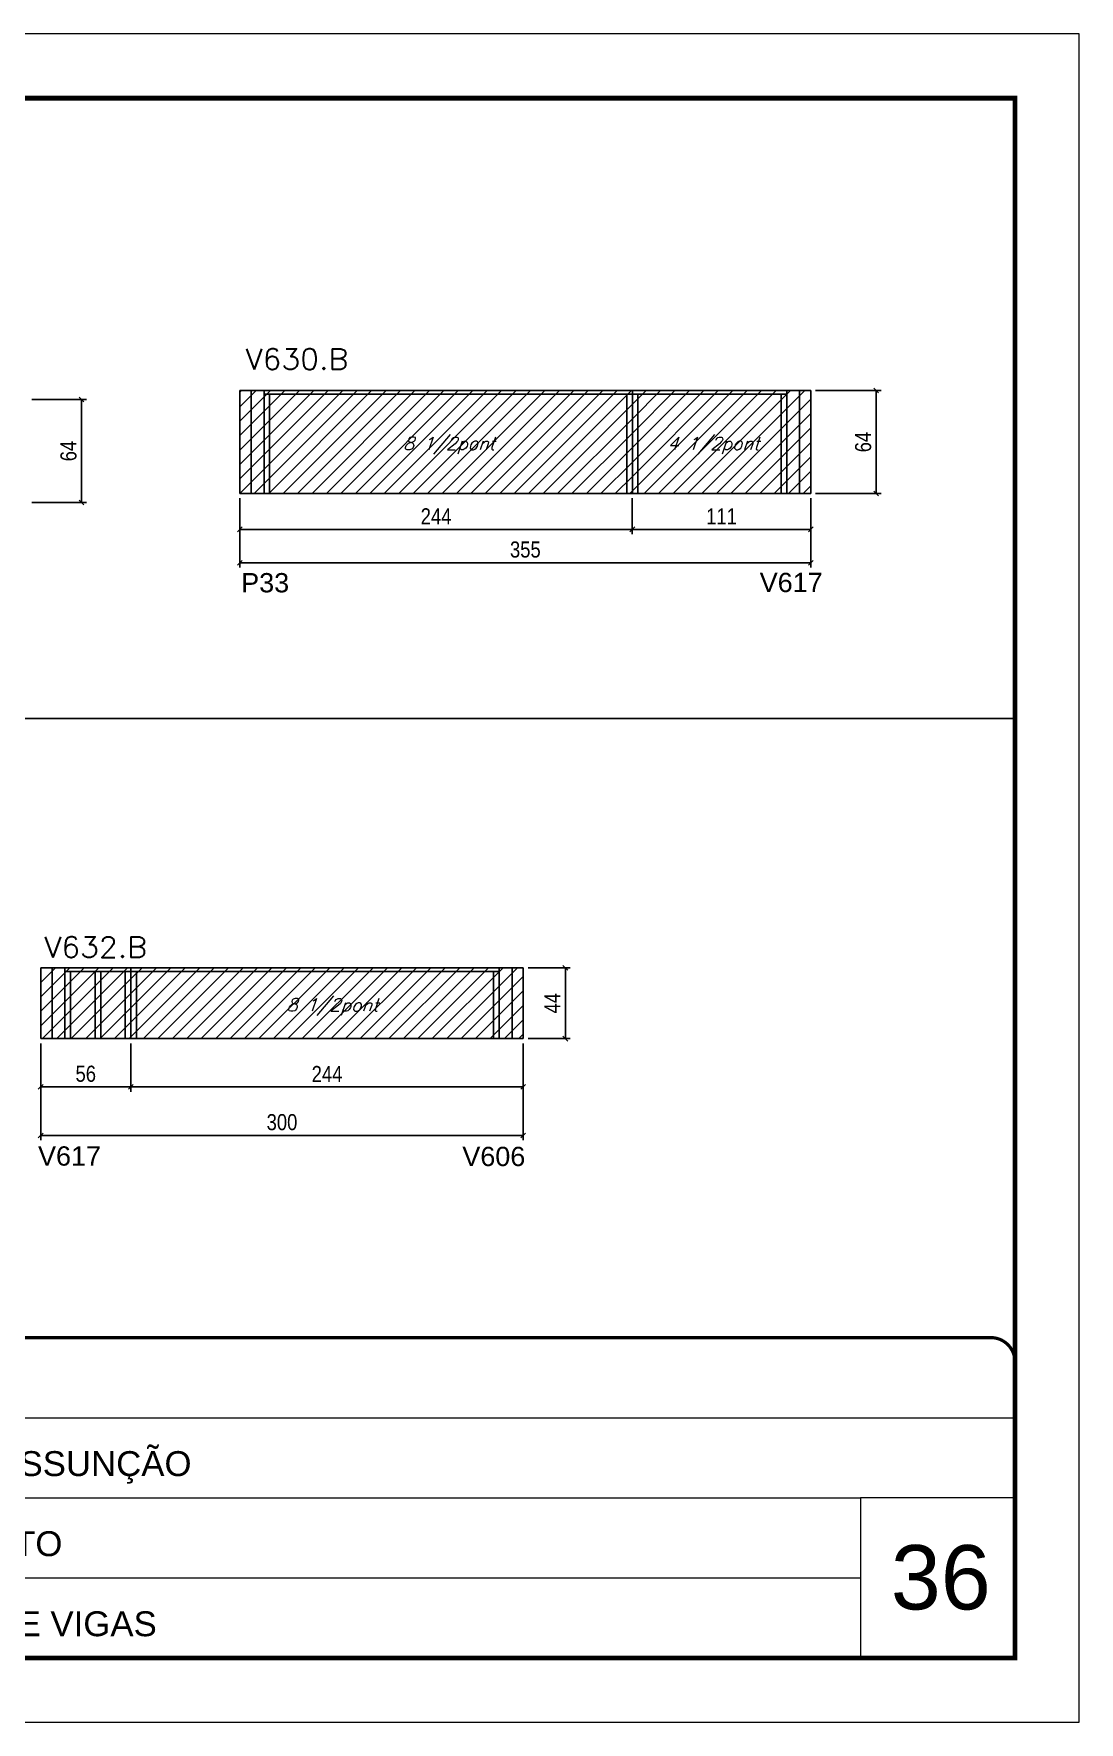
# Model space of a CAD drawing. Extents: x -20960 to -5926, y -2106 to 21915.
# Drawn here: x -6617 to -5967, y 11677 to 12727 of the extents above; entities that cross this region are included whole.
import ezdxf

# ---------------------------------------------------------------- set-up
doc = ezdxf.new("R2010")
doc.units = 0
doc.linetypes.add('CONTINUO', pattern=[0])
doc.linetypes.add('DASHED', pattern=[0.75, 0.5, -0.25])
for name, color, linetype in [('5', 5, 'Continuous'), ('COTA', 241, 'Continuous'), ('Painéis', 200, 'Continuous'), ('Reaproveitamento', 251, 'Continuous'), ('SARR_2.2x7', 40, 'Continuous'), ('SARR_3.5x7', 81, 'Continuous'), ('texto', 7, 'Continuous')]:
    doc.layers.add(name, color=color, linetype=linetype)
for name, color, linetype, lineweight in [('CARIMBO', 255, 'Continuous', 9), ('Folhas', 255, 'Continuous', 9), ('SARRAFO DE PRESSAO', 251, 'DASHED', 9), ('Texto Seção', 7, 'Continuous', 15)]:
    doc.layers.add(name, color=color, linetype=linetype, lineweight=lineweight)
doc.styles.add('ARIAL', font='arial.ttf')
doc.styles.add('COTA TECNICA', font='techl___.ttf', dxfattribs={"height": 10})
doc.styles.add('REGUA-120', font='ROMANS.shx', dxfattribs={"height": 15})
doc.styles.add('Romans', font='romans.shx')
doc.styles.get("Standard").update_dxf_attribs({"font": 'arial.ttf'})
doc.dimstyles.new('PAINEL', dxfattribs={"dimtxt": 10, "dimasz": 3, "dimexe": 3, "dimexo": 3, "dimgap": 3, "dimtad": 1, "dimdec": 1, "dimzin": 12, "dimdsep": 46, "dimtxsty": 'COTA TECNICA', "dimblk1": 'OBLIQUE', "dimblk2": 'OBLIQUE', "dimsah": 1, "dimcen": 0.9, "dimclrd": 4, "dimclre": 4, "dimclrt": 240, "dimadec": 1, "dimazin": 3, "dimtfac": 1, "dimtdec": 1, "dimtmove": 0, "dimatfit": 3, "dimfxl": 1, "dimtolj": 1, "dimtzin": 12, "dimarcsym": 0})
pattern_1 = [(45, (-149427.293, -18298.834), (-4.49012806, 4.49012806), [])]
pattern_2 = [(45, (-148596.6516, -17898.556), (-4.49012806, 4.49012806), [])]

# ---------------------------------------------------------------- blocks, each defined once
blk = doc.blocks.new('9999999999')
at = {"color": 30, "linetype": 'CONTINUO'}
for p, q in [((98564.6, 34379.6), (99584, 34379.6)), ((98564.6, 34329.8), (99488, 34329.8)), ((99584, 34329.8), (99488, 34329.8)), ((99488, 34329.8), (99488, 34230.2)), ((98564.6, 34280), (99488, 34280))]:
    blk.add_line(p, q, dxfattribs=at)
at = {"color": 30, "linetype": 'CONTINUO', "const_width": 2}
blk.add_lwpolyline([(99584, 34230.2), (99584, 34414.4, 0.414214), (99569, 34429.4), (98229, 34429.4, 0.414214), (98214, 34414.4), (98214, 34245.2, 0.414214), (98229, 34230.2), (99584, 34230.2)], format="xyb", dxfattribs=at)
at = {"layer": 'Folhas'}
blk.add_lwpolyline([(98139, 34190.2), (99624, 34190.2), (99624, 35240.2), (98139, 35240.2)], close=True, dxfattribs=at)
at = {"layer": 'Folhas', "color": 30, "const_width": 3}
blk.add_lwpolyline([(98214, 34230.2), (99584, 34230.2), (99584, 35200.2), (98214, 35200.2)], close=True, dxfattribs=at)
at = {"color": 7, "linetype": 'Continuous', "ltscale": 5, "style": 'ARIAL'}
for s, p in [('HOSPITAL ASSUNÇÃO', (98837.7, 34343.3)), ('4° PAVIMENTO', (98837.7, 34293.5)), ('LATERAIS DE VIGAS', (98837.7, 34243.7))]:
    blk.add_text(s, height=15.483, dxfattribs=at).set_placement(p)
blk = doc.blocks.new('_Oblique')
at = {"color": 0, "linetype": 'ByBlock', "lineweight": -2}
blk.add_line((-0.5, -0.5), (0.5, 0.5), dxfattribs=at)
blk = doc.blocks.new('*D1024')
at = {"layer": 'COTA', "color": 4, "linetype": 'ByBlock', "lineweight": -2, "transparency": 16777216}
for p, q in [((-6612.7, 12098.9), (-6612.7, 12038.7)), ((-6312.7, 12098.9), (-6312.7, 12038.7)), ((-6312.7, 12041.7), (-6612.7, 12041.7))]:
    blk.add_line(p, q, dxfattribs=at)
at = {"layer": 'Defpoints', "color": 0, "linetype": 'ByBlock', "transparency": 16777216}
for p in [(-6612.7, 12101.9), (-6312.7, 12101.9), (-6612.7, 12041.7)]:
    blk.add_point(p, dxfattribs=at)
at = {"layer": 'COTA', "color": 4, "linetype": 'ByBlock', "lineweight": -2, "transparency": 16777216, "xscale": 3, "yscale": 3, "zscale": 3, "rotation": 180}
blk.add_blockref('_Oblique', (-6612.7, 12041.7), dxfattribs=at)
at = {"layer": 'COTA', "color": 4, "linetype": 'ByBlock', "lineweight": -2, "transparency": 16777216, "xscale": 3, "yscale": 3, "zscale": 3}
blk.add_blockref('_Oblique', (-6312.7, 12041.7), dxfattribs=at)
at = {"layer": 'COTA', "color": 240, "linetype": 'ByBlock', "transparency": 16777216, "insert": (-6462.7, 12049.9), "char_height": 10, "attachment_point": 5, "style": 'COTA TECNICA'}
blk.add_mtext('\\A1;300', dxfattribs=at)
blk = doc.blocks.new('*D1025')
at = {"layer": 'COTA', "color": 4, "linetype": 'ByBlock', "lineweight": -2, "transparency": 16777216}
for p, q in [((-6556.7, 12098.9), (-6556.7, 12068.9)), ((-6312.7, 12098.9), (-6312.7, 12068.9)), ((-6312.7, 12071.9), (-6556.7, 12071.9))]:
    blk.add_line(p, q, dxfattribs=at)
at = {"layer": 'Defpoints', "color": 0, "linetype": 'ByBlock', "transparency": 16777216}
for p in [(-6556.7, 12101.9), (-6312.7, 12101.9), (-6556.7, 12071.9)]:
    blk.add_point(p, dxfattribs=at)
at = {"layer": 'COTA', "color": 4, "linetype": 'ByBlock', "lineweight": -2, "transparency": 16777216, "xscale": 3, "yscale": 3, "zscale": 3, "rotation": 180}
blk.add_blockref('_Oblique', (-6556.7, 12071.9), dxfattribs=at)
at = {"layer": 'COTA', "color": 4, "linetype": 'ByBlock', "lineweight": -2, "transparency": 16777216, "xscale": 3, "yscale": 3, "zscale": 3}
blk.add_blockref('_Oblique', (-6312.7, 12071.9), dxfattribs=at)
at = {"layer": 'COTA', "color": 240, "linetype": 'ByBlock', "transparency": 16777216, "insert": (-6434.7, 12079.9), "char_height": 10, "attachment_point": 5, "style": 'COTA TECNICA'}
blk.add_mtext('\\A1;244', dxfattribs=at)
blk = doc.blocks.new('*D1026')
at = {"layer": 'COTA', "color": 4, "linetype": 'ByBlock', "lineweight": -2, "transparency": 16777216}
for p, q in [((-6612.7, 12098.9), (-6612.7, 12068.9)), ((-6556.7, 12098.9), (-6556.7, 12068.9)), ((-6612.7, 12071.9), (-6556.7, 12071.9))]:
    blk.add_line(p, q, dxfattribs=at)
at = {"layer": 'Defpoints', "color": 0, "linetype": 'ByBlock', "transparency": 16777216}
for p in [(-6612.7, 12101.9), (-6556.7, 12101.9), (-6556.7, 12071.9)]:
    blk.add_point(p, dxfattribs=at)
at = {"layer": 'COTA', "color": 4, "linetype": 'ByBlock', "lineweight": -2, "transparency": 16777216, "xscale": 3, "yscale": 3, "zscale": 3, "rotation": 180}
blk.add_blockref('_Oblique', (-6612.7, 12071.9), dxfattribs=at)
at = {"layer": 'COTA', "color": 4, "linetype": 'ByBlock', "lineweight": -2, "transparency": 16777216, "xscale": 3, "yscale": 3, "zscale": 3}
blk.add_blockref('_Oblique', (-6556.7, 12071.9), dxfattribs=at)
at = {"layer": 'COTA', "color": 240, "linetype": 'ByBlock', "transparency": 16777216, "insert": (-6584.7, 12080), "char_height": 10, "attachment_point": 5, "style": 'COTA TECNICA'}
blk.add_mtext('\\A1;56', dxfattribs=at)
blk = doc.blocks.new('*D1027')
at = {"layer": 'COTA', "color": 4, "linetype": 'ByBlock', "lineweight": -2, "transparency": 16777216}
for p, q in [((-6309.7, 12145.9), (-6283.5, 12145.9)), ((-6286.5, 12145.9), (-6286.5, 12101.9)), ((-6309.7, 12101.9), (-6283.5, 12101.9))]:
    blk.add_line(p, q, dxfattribs=at)
at = {"layer": 'Defpoints', "color": 0, "linetype": 'ByBlock', "transparency": 16777216}
for p in [(-6312.7, 12145.9), (-6312.7, 12101.9), (-6286.5, 12101.9)]:
    blk.add_point(p, dxfattribs=at)
at = {"layer": 'COTA', "color": 4, "linetype": 'ByBlock', "lineweight": -2, "transparency": 16777216, "xscale": 3, "yscale": 3, "zscale": 3}
for p, rotation in [((-6286.5, 12145.9), 90), ((-6286.5, 12101.9), 270)]:
    blk.add_blockref('_Oblique', p, dxfattribs=dict(at, rotation=rotation))
at = {"layer": 'COTA', "color": 240, "linetype": 'ByBlock', "transparency": 16777216, "insert": (-6294.6, 12123.9), "char_height": 10, "attachment_point": 5, "rotation": 90, "style": 'COTA TECNICA'}
blk.add_mtext('\\A1;44', dxfattribs=at)
blk = doc.blocks.new('*D1032')
at = {"layer": 'COTA', "color": 4, "linetype": 'ByBlock', "lineweight": -2, "transparency": 16777216}
for p, q in [((-6618.3, 12499.3), (-6584.3, 12499.3)), ((-6587.3, 12499.3), (-6587.3, 12435.3)), ((-6618.3, 12435.3), (-6584.3, 12435.3))]:
    blk.add_line(p, q, dxfattribs=at)
at = {"layer": 'Defpoints', "color": 0, "linetype": 'ByBlock', "transparency": 16777216}
for p in [(-6621.3, 12499.3), (-6621.3, 12435.3), (-6587.3, 12435.3)]:
    blk.add_point(p, dxfattribs=at)
at = {"layer": 'COTA', "color": 4, "linetype": 'ByBlock', "lineweight": -2, "transparency": 16777216, "xscale": 3, "yscale": 3, "zscale": 3}
for p, rotation in [((-6587.3, 12499.3), 90), ((-6587.3, 12435.3), 270)]:
    blk.add_blockref('_Oblique', p, dxfattribs=dict(at, rotation=rotation))
at = {"layer": 'COTA', "color": 240, "linetype": 'ByBlock', "transparency": 16777216, "insert": (-6595.4, 12467.3), "char_height": 10, "attachment_point": 5, "rotation": 90, "style": 'COTA TECNICA'}
blk.add_mtext('\\A1;64', dxfattribs=at)
blk = doc.blocks.new('*D1033')
at = {"layer": 'COTA', "color": 4, "linetype": 'ByBlock', "lineweight": -2, "transparency": 16777216}
for p, q in [((-6244.9, 12437.9), (-6244.9, 12415.6)), ((-6133.9, 12437.9), (-6133.9, 12415.6)), ((-6133.9, 12418.6), (-6244.9, 12418.6))]:
    blk.add_line(p, q, dxfattribs=at)
at = {"layer": 'Defpoints', "color": 0, "linetype": 'ByBlock', "transparency": 16777216}
for p in [(-6244.9, 12440.9), (-6133.9, 12440.9), (-6244.9, 12418.6)]:
    blk.add_point(p, dxfattribs=at)
at = {"layer": 'COTA', "color": 4, "linetype": 'ByBlock', "lineweight": -2, "transparency": 16777216, "xscale": 3, "yscale": 3, "zscale": 3, "rotation": 180}
blk.add_blockref('_Oblique', (-6244.9, 12418.6), dxfattribs=at)
at = {"layer": 'COTA', "color": 4, "linetype": 'ByBlock', "lineweight": -2, "transparency": 16777216, "xscale": 3, "yscale": 3, "zscale": 3}
blk.add_blockref('_Oblique', (-6133.9, 12418.6), dxfattribs=at)
at = {"layer": 'COTA', "color": 240, "linetype": 'ByBlock', "transparency": 16777216, "insert": (-6189.4, 12426.7), "char_height": 10, "attachment_point": 5, "style": 'COTA TECNICA'}
blk.add_mtext('\\A1;111', dxfattribs=at)
blk = doc.blocks.new('*D1034')
at = {"layer": 'COTA', "color": 4, "linetype": 'ByBlock', "lineweight": -2, "transparency": 16777216}
for p, q in [((-6488.9, 12437.9), (-6488.9, 12415.6)), ((-6244.9, 12437.9), (-6244.9, 12415.6)), ((-6244.9, 12418.6), (-6488.9, 12418.6))]:
    blk.add_line(p, q, dxfattribs=at)
at = {"layer": 'Defpoints', "color": 0, "linetype": 'ByBlock', "transparency": 16777216}
for p in [(-6488.9, 12440.9), (-6244.9, 12440.9), (-6488.9, 12418.6)]:
    blk.add_point(p, dxfattribs=at)
at = {"layer": 'COTA', "color": 4, "linetype": 'ByBlock', "lineweight": -2, "transparency": 16777216, "xscale": 3, "yscale": 3, "zscale": 3, "rotation": 180}
blk.add_blockref('_Oblique', (-6488.9, 12418.6), dxfattribs=at)
at = {"layer": 'COTA', "color": 4, "linetype": 'ByBlock', "lineweight": -2, "transparency": 16777216, "xscale": 3, "yscale": 3, "zscale": 3}
blk.add_blockref('_Oblique', (-6244.9, 12418.6), dxfattribs=at)
at = {"layer": 'COTA', "color": 240, "linetype": 'ByBlock', "transparency": 16777216, "insert": (-6366.9, 12426.7), "char_height": 10, "attachment_point": 5, "style": 'COTA TECNICA'}
blk.add_mtext('\\A1;244', dxfattribs=at)
blk = doc.blocks.new('*D1035')
at = {"layer": 'COTA', "color": 4, "linetype": 'ByBlock', "lineweight": -2, "transparency": 16777216}
for p, q in [((-6130.9, 12504.9), (-6090.2, 12504.9)), ((-6093.2, 12504.9), (-6093.2, 12440.9)), ((-6130.9, 12440.9), (-6090.2, 12440.9))]:
    blk.add_line(p, q, dxfattribs=at)
at = {"layer": 'Defpoints', "color": 0, "linetype": 'ByBlock', "transparency": 16777216}
for p in [(-6133.9, 12504.9), (-6133.9, 12440.9), (-6093.2, 12440.9)]:
    blk.add_point(p, dxfattribs=at)
at = {"layer": 'COTA', "color": 4, "linetype": 'ByBlock', "lineweight": -2, "transparency": 16777216, "xscale": 3, "yscale": 3, "zscale": 3}
for p, rotation in [((-6093.2, 12504.9), 90), ((-6093.2, 12440.9), 270)]:
    blk.add_blockref('_Oblique', p, dxfattribs=dict(at, rotation=rotation))
at = {"layer": 'COTA', "color": 240, "linetype": 'ByBlock', "transparency": 16777216, "insert": (-6101.3, 12472.9), "char_height": 10, "attachment_point": 5, "rotation": 90, "style": 'COTA TECNICA'}
blk.add_mtext('\\A1;64', dxfattribs=at)
blk = doc.blocks.new('*D1170')
at = {"layer": 'COTA', "color": 4, "lineweight": -2, "ltscale": 25, "transparency": 16777216}
for p, q in [((-6488.9, 12437.9), (-6488.9, 12394.8)), ((-6133.9, 12437.9), (-6133.9, 12394.8)), ((-6133.9, 12397.8), (-6488.9, 12397.8))]:
    blk.add_line(p, q, dxfattribs=at)
at = {"layer": 'Defpoints', "color": 0, "ltscale": 25, "transparency": 16777216}
for p in [(-6488.9, 12440.9), (-6133.9, 12440.9), (-6488.9, 12397.8)]:
    blk.add_point(p, dxfattribs=at)
at = {"layer": 'COTA', "color": 4, "lineweight": -2, "ltscale": 25, "transparency": 16777216, "xscale": 3, "yscale": 3, "zscale": 3, "rotation": 180}
blk.add_blockref('_Oblique', (-6488.9, 12397.8), dxfattribs=at)
at = {"layer": 'COTA', "color": 4, "lineweight": -2, "ltscale": 25, "transparency": 16777216, "xscale": 3, "yscale": 3, "zscale": 3}
blk.add_blockref('_Oblique', (-6133.9, 12397.8), dxfattribs=at)
at = {"layer": 'COTA', "color": 240, "ltscale": 25, "transparency": 16777216, "insert": (-6311.4, 12406), "char_height": 10, "attachment_point": 5, "style": 'COTA TECNICA'}
blk.add_mtext('\\A1;355', dxfattribs=at)

msp = doc.modelspace()

# ---------------------------------------------------------------- hatches: boundary and pattern name
at = {"layer": 'Reaproveitamento', "linetype": 'ByBlock'}
h = msp.add_hatch(dxfattribs=at)
h.set_pattern_fill('ANSI31', color=256, scale=2)
h.set_pattern_definition(pattern_2)
h.paths.add_polyline_path([(-6244.86, 12504.9), (-6488.86, 12504.9), (-6488.86, 12440.9), (-6244.86, 12440.9)])
h.paths.add_polyline_path([(-6395.25, 12462.69), (-6327.63, 12462.69), (-6322.13, 12478.67), (-6389.75, 12478.67)], flags=24)
h = msp.add_hatch(dxfattribs=at)
h.set_pattern_fill('ANSI31', color=256, scale=2)
h.set_pattern_definition(pattern_2)
h.paths.add_polyline_path([(-6244.86, 12504.9), (-6244.86, 12440.9), (-6133.86, 12440.9), (-6133.86, 12504.9)])
h.paths.add_polyline_path([(-6231.06, 12462.69), (-6163.44, 12462.69), (-6157.94, 12478.67), (-6225.56, 12478.67)], flags=24)
h = msp.add_hatch(dxfattribs=at)
h.set_pattern_fill('ANSI31', color=256, scale=2)
h.set_pattern_definition(pattern_1)
h.paths.add_polyline_path([(-6612.67, 12145.92), (-6612.67, 12101.92), (-6556.67, 12101.92), (-6556.67, 12145.92)])
h = msp.add_hatch(dxfattribs=at)
h.set_pattern_fill('ANSI31', color=256, scale=2)
h.set_pattern_definition(pattern_1)
h.paths.add_polyline_path([(-6312.67, 12101.92), (-6312.67, 12145.92), (-6556.67, 12145.92), (-6556.67, 12101.92)])
h.paths.add_polyline_path([(-6467.75, 12113.57), (-6400.13, 12113.57), (-6394.63, 12129.55), (-6462.25, 12129.55)], flags=24)

# ---------------------------------------------------------------- linework, layer by layer
at = {"layer": 'COTA', "linetype": 'ByBlock'}
msp.add_line((-7377, 12301.01), (-6007, 12301.01), dxfattribs=at)
at = {"layer": 'Painéis', "linetype": 'ByBlock'}
for p, q in [((-6133.86, 12504.9), (-6488.86, 12504.9)), ((-6488.86, 12440.9), (-6488.86, 12504.9)), ((-6244.86, 12440.9), (-6244.86, 12504.9)), ((-6133.86, 12440.9), (-6133.86, 12504.9)), ((-6133.86, 12440.9), (-6488.86, 12440.9)), ((-6612.67, 12101.92), (-6612.67, 12145.92)), ((-6612.67, 12145.92), (-6312.67, 12145.92)), ((-6556.67, 12145.92), (-6556.67, 12101.92)), ((-6312.67, 12145.92), (-6312.67, 12101.92)), ((-6312.67, 12101.92), (-6612.67, 12101.92))]:
    msp.add_line(p, q, dxfattribs=at)
at = {"layer": 'SARR_2.2x7', "linetype": 'Continuous'}
for p, q in [((-6481.86, 12504.9), (-6481.86, 12440.9)), ((-6473.86, 12502.7), (-6244.86, 12502.7)), ((-6244.86, 12502.7), (-6148.86, 12502.7)), ((-6140.86, 12504.9), (-6140.86, 12440.9)), ((-6605.67, 12145.92), (-6605.67, 12101.92)), ((-6597.67, 12143.72), (-6327.67, 12143.72)), ((-6319.67, 12145.92), (-6319.67, 12101.92))]:
    msp.add_line(p, q, dxfattribs=at)
at = {"layer": 'SARR_3.5x7'}
for p, q in [((-6473.86, 12504.9), (-6473.86, 12440.9)), ((-6470.36, 12502.71), (-6470.36, 12440.9)), ((-6248.36, 12502.7), (-6248.36, 12440.9)), ((-6241.36, 12502.7), (-6241.36, 12440.9)), ((-6152.36, 12502.7), (-6152.36, 12440.9)), ((-6148.86, 12504.9), (-6148.86, 12440.9)), ((-6597.67, 12145.92), (-6597.67, 12101.92)), ((-6594.17, 12143.72), (-6594.17, 12101.92)), ((-6578.92, 12143.72), (-6578.92, 12101.92)), ((-6575.42, 12143.72), (-6575.42, 12101.92)), ((-6560.17, 12143.72), (-6560.17, 12101.92)), ((-6553.17, 12143.72), (-6553.17, 12101.92)), ((-6331.17, 12143.72), (-6331.17, 12101.92)), ((-6327.67, 12145.92), (-6327.67, 12101.92))]:
    msp.add_line(p, q, dxfattribs=at)

# ---------------------------------------------------------------- block references
at = {"layer": 'SARRAFO DE PRESSAO', "color": 6, "linetype": 'ByBlock'}
msp.add_blockref('9999999999', (-105590.98, -22513.42), dxfattribs=at)

# ---------------------------------------------------------------- texts
at = {"layer": '5', "linetype": 'Continuous'}
for s, p in [('P33', (-6488.06, 12379.41)), ('V617', (-6165.66, 12379.58)), ('V617', (-6614.37, 12022.93)), ('V606', (-6350.56, 12022.64))]:
    msp.add_text(s, height=12, rotation=359.99996, dxfattribs=at).set_placement(p)
at = {"layer": 'CARIMBO', "style": 'ARIAL'}
msp.add_text('36', height=40, dxfattribs=at).set_placement((-6084.14, 11746.93))
at = {"layer": 'texto', "color": 2, "char_height": 8, "attachment_point": 5, "style": 'Romans'}
for s, insert in [('{\\Q19;\\C256;8 1/2pont}', (-6358.88, 12470.68)), ('{\\Q19;\\C256;4 1/2pont}', (-6194.49, 12470.68)), ('{\\Q19;\\C256;8 1/2pont}', (-6431.38, 12121.56))]:
    msp.add_mtext(s, dxfattribs=dict(at, insert=insert))
at = {"layer": 'Texto Seção', "style": 'REGUA-120', "width": 1.05}
for s, p in [('V630.B', (-6485.29, 12517.96)), ('V632.B', (-6610.45, 12152.29))]:
    msp.add_text(s, height=13, dxfattribs=at).set_placement(p)

# ---------------------------------------------------------------- dimensions: what is measured, and where the dimension line sits
at = {"layer": 'COTA', "linetype": 'ByBlock'}
for p1, p2, distance, picture, middle in [((-6133.86, 12504.9), (-6133.86, 12440.9), 40.63, '*D1035', (-6101.33, 12472.9)), ((-6621.26, 12499.28), (-6621.26, 12435.28), 34, '*D1032', (-6595.36, 12467.28)), ((-6244.86, 12440.9), (-6488.86, 12440.9), 22.27, '*D1034', (-6366.86, 12426.71)), ((-6133.86, 12440.9), (-6244.86, 12440.9), 22.27, '*D1033', (-6189.36, 12426.69)), ((-6312.67, 12145.92), (-6312.67, 12101.92), 26.15, '*D1027', (-6294.59, 12123.92)), ((-6312.67, 12101.92), (-6612.67, 12101.92), 60.19, '*D1024', (-6462.67, 12049.95)), ((-6612.67, 12101.92), (-6556.67, 12101.92), -30.07, '*D1026', (-6584.67, 12079.96)), ((-6312.67, 12101.92), (-6556.67, 12101.92), 30.07, '*D1025', (-6434.67, 12079.93))]:
    dim = msp.add_aligned_dim(p1=p1, p2=p2, distance=distance, dimstyle='PAINEL', dxfattribs=at)
    dim.commit()
    dim.dimension.update_dxf_attribs({"geometry": picture, "text_midpoint": middle})
at = {"layer": 'COTA', "ltscale": 25}
dim = msp.add_linear_dim(base=(-6488.86, 12397.79), p1=(-6133.86, 12440.9), p2=(-6488.86, 12440.9), dimstyle='PAINEL', dxfattribs=at)
dim.commit()
dim.dimension.update_dxf_attribs({"geometry": '*D1170', "text_midpoint": (-6311.36, 12406.01)})

doc.saveas('drawing.dxf')
